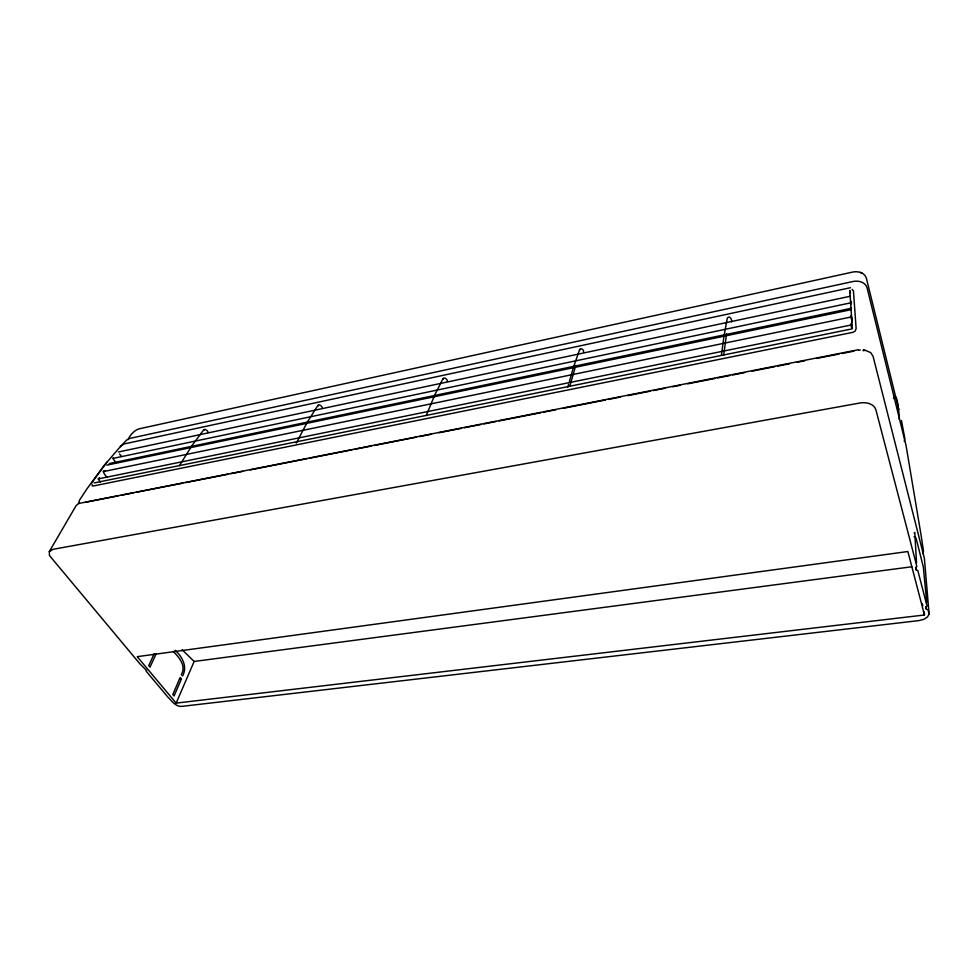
<?xml version="1.0" encoding="UTF-8"?>
<svg xmlns="http://www.w3.org/2000/svg" width="978" height="978" viewBox="0 0 978 978"><rect width="100%" height="100%" fill="white"/><g stroke="black" fill="none" stroke-linecap="round" stroke-linejoin="round"><path stroke-width="1.47" d="M128.106 439.648C129.927 435.051 134.059 430.589 138.815 428.902L852.559 272.092C857.755 270.918 864.772 272.569 866.398 278.314L898.819 409.586M208.082 432.557C208.448 430.919 203.864 427.704 203.962 430.369M721.434 355.185L723.818 337.447M723.732 354.953L726.568 333.84M116.089 462.839L113.167 458.816L113.387 457.582M107.152 477.13C105.905 476.689 100.978 469.856 104.866 470.773M100.416 482.166L98.24 478.914L99.536 477.741M724.026 335.967L727.277 318.168C729.331 314.769 732.07 319.366 731.703 321.848M322.288 408.242C322.777 406.396 318.156 403.144 318.119 405.931M583.573 352.129C584.428 349.427 579.685 347.056 579.734 350.258M567.766 387.227L568.597 384.33M569.416 381.432L573.108 368.376M569.832 386.322L575.761 365.417M447.349 381.42C447.961 379.33 443.352 376.31 443.217 379.158M904.283 441.371L904.833 438.523L901.459 420.491M863.708 349.611L870.738 352.63L873.048 356.273L924.369 558.206L929.1 613.952L927.499 616.959L923.917 619.306L918.855 620.614L183.436 706.189C175.796 707.864 171.602 700.468 168.082 697.326L146.235 671.311L146.602 670.541L139.781 663.695L49.462 555.553L49.303 551.592L76.076 505.699L78.448 503.536L857.963 349.818M573.524 366.933L579.709 349.378M92.152 484.562L92.274 485.932L93.802 485.895L852.767 332.361L855.029 331.224L856.141 328.706L853.452 290.906L852.107 289.341M426.237 415.503L434.77 394.953L443.181 378.388M181.407 678.964L174.06 695.981L172.813 694.466L180.184 677.473L181.407 678.964L179.439 679.209M176.162 703.121L924.467 614.991L907.865 551.519L137.226 656.666L176.162 703.121L194.133 661.458L911.814 566.763M154.157 653.866L148.742 665.639L150.013 667.143L156.015 654.074M296.273 443.12L307.642 421.579L318.021 405.21M922.816 553.67L923.501 551.176L921.068 535.1L906.08 445.662L867.046 287.764C865.371 281.945 858.244 280.331 852.975 281.517L129.768 438.413L126.675 439.978L120.416 446.689M179.377 465.736L191.04 447.08M91.467 483.218L106.883 462.142M191.81 445.834L203.815 429.684M49.303 551.592L53.093 549.306L859.931 402.997C865.738 401.995 873.623 403.352 875.848 409.611L915.188 559.978L916.838 566.629L915.567 567.717L916.08 569.795L917.816 570.492L927.034 606.091L925.799 607.118L926.349 609.172L928.036 609.832L929.1 613.952M850.493 287.703L124.047 443.963L120.661 446.261L103.9 465.797L86.932 488.878L79.401 500.345L78.815 503.597M914.124 533.23L914.748 532.411L916.545 562.925M899.308 419.342C899.369 416.188 897.291 389.158 893.537 398.559M851.325 301.395L851.373 303.84M118.375 452.007L849.919 296.322M113.069 458.413L851.166 302.752M109.194 463.584L851.447 308.253M106.736 465.161L851.276 309.635M103.265 471.616L850.946 317.019L851.117 315.613L852.144 319.195M98.24 478.914L850.933 325.038L851.105 323.608L852.119 327.153M94.071 482.936L850.567 329.17M85.367 502.301L118.326 495.809M121.321 495.223L133.314 492.863M136.309 492.276L182.752 483.144M185.759 482.557L227.703 474.306M230.698 473.707L242.691 471.359M250.185 469.88L307.116 458.682M310.112 458.095L352.068 449.843M355.063 449.257L371.554 446.005M374.55 445.418L416.494 437.166M419.501 436.579L431.481 434.22M438.975 432.741L461.445 428.327M464.452 427.741L480.931 424.489M483.927 423.902L495.907 421.542M498.914 420.956L540.858 412.704M543.854 412.117L555.846 409.758M563.34 408.291L605.296 400.039M608.292 399.44L620.272 397.092M627.766 395.613L650.248 391.188M653.243 390.601L665.223 388.242M672.717 386.775L680.211 385.295M687.705 383.828L714.673 378.523M717.669 377.936L729.649 375.576M732.656 374.977L744.637 372.63M752.131 371.151L774.6 366.726M777.608 366.139L789.588 363.779M797.082 362.312L804.576 360.833M816.557 358.474L839.038 354.06M842.034 353.474L854.014 351.114M858.513 350.222L860.322 350.014M914.014 536.763L915.347 536.983L916.288 539L923.305 566.849L926.728 602.338M862.853 350.381L863.953 350.845M860.151 272.349L862.413 273.327M182.116 649.722L194.133 661.458M175.05 650.297C182.263 656.556 187.739 666.727 182.593 675.957L181.346 674.588C186.48 665.859 179.084 657.228 173.13 651.385M119.585 454.024L121.358 456.42M922.278 603.756L922.841 605.798M851.911 329.073L850.933 325.038M852.266 322.361L850.946 317.019M850.469 293.388L849.796 290.405L852.339 328.547M926.142 606.653L926.349 609.172M915.897 567.313L916.08 569.795M924.247 611.996L924.467 614.991"/></g></svg>
